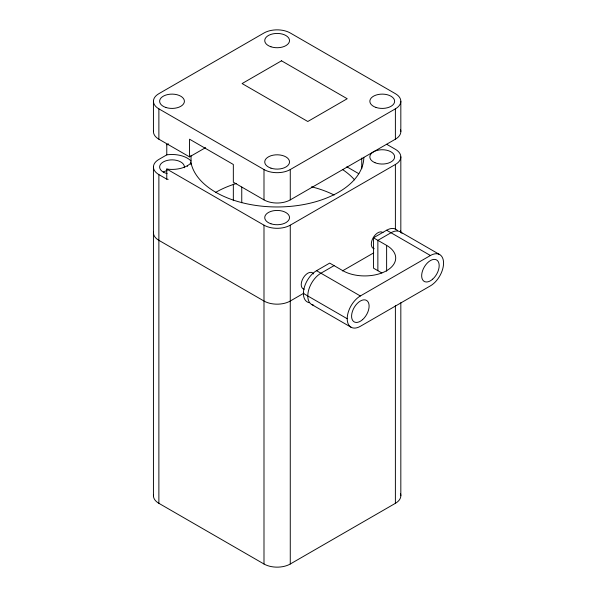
<?xml version="1.0" encoding="UTF-8"?>
<svg xmlns="http://www.w3.org/2000/svg" width="597" height="597" viewBox="0 0 597 597"><rect width="100%" height="100%" fill="white"/><g stroke="black" fill="none" stroke-linecap="round" stroke-linejoin="round"><path stroke-width="0.9" d="M153.436 167.011L153.436 495.734M400.826 495.734L400.826 302.694M400.43 493.54A18.582 10.731 0 0 1 395.386 503.323L290.269 564.008A18.582 10.731 0 0 1 263.993 564.008L158.877 503.323L158.877 174.593A18.582 10.731 0 0 1 158.877 159.421L166.772 154.862L166.772 144.75L168.384 143.825M153.533 130.504A18.582 10.731 0 0 0 158.877 139.198L189.54 156.892L205.614 147.616M158.877 108.848L263.993 169.541A18.582 10.731 0 0 0 290.269 169.541L395.386 108.848A18.582 10.731 0 0 0 395.386 93.677L290.269 32.992A18.582 10.731 0 0 0 263.993 32.992L158.877 93.677A18.582 10.731 0 0 0 158.877 108.848L158.877 139.198M189.54 156.892L189.54 139.198L233.337 164.481L233.337 182.182L263.993 199.883A18.582 10.731 0 0 0 290.269 199.883L395.386 139.198A18.582 10.731 0 0 0 400.43 129.407M168.182 179.331A21.679 12.515 0 0 1 166.772 179.152L166.772 169.041L263.993 225.166A18.582 10.731 0 0 0 290.269 225.166L395.386 164.481A18.582 10.731 0 0 0 395.386 149.31L386.714 144.302M309.358 302.709A18.582 10.731 -60 0 1 303.955 288.791A18.582 10.731 -60 0 1 316.552 270.687L329.693 263.098L342.827 270.687A30.969 17.88 0 0 0 386.625 270.687A30.969 17.88 0 0 0 386.625 245.397L373.483 237.815L373.483 268.157L381.849 272.986M373.483 237.815L386.625 230.226A18.582 10.731 -60 0 1 397.624 230.748M334.066 265.628L320.932 273.21A18.582 10.731 -60 0 0 308.336 291.321A18.582 10.731 -60 0 0 313.738 305.231M303.91 293.149L290.269 301.03A18.582 10.731 0 0 1 263.993 301.03L158.877 240.337A18.582 10.731 0 0 1 153.533 231.643M342.424 270.919L373.722 252.852M347.208 318.731A18.582 10.731 -60 0 1 360.349 295.97L430.422 255.509A18.582 10.731 -60 0 1 443.564 263.098A18.582 10.731 -60 0 1 430.422 285.859L360.349 326.313A18.582 10.731 -60 0 1 347.208 318.731L303.41 293.44M346.835 166.794L358.849 173.734M400.296 231.837L439.713 254.591M386.625 230.226L430.422 255.509M158.877 174.593L166.772 179.152M316.552 270.687L360.349 295.97M311.641 304.477L351.058 327.231M400.826 101.266L400.826 131.609M400.826 156.892L400.826 232.755A18.582 10.731 0 0 0 400.43 230.554M395.386 108.848L395.386 139.198M395.386 164.481L395.386 229.241M395.386 305.619L395.386 503.323M386.625 245.397L386.625 271.142M377.864 270.687L377.864 240.337L391.005 232.755A18.582 10.731 -60 0 1 402.005 233.278M361.76 158.056L361.76 168.727M290.269 169.541L290.269 199.883M290.269 225.166L290.269 564.008M263.993 169.541L263.993 199.883M263.993 225.166L263.993 564.008M241.755 187.048L241.755 202.756M233.337 184.033L233.337 200.659M191.04 155.317L191.04 161.011A86.714 50.066 0 0 0 190.577 164.003M166.772 169.041A21.679 12.515 0 0 0 191.04 162.899L191.04 164.16M187.346 165.742L187.346 166.376M153.436 101.266L153.436 131.609M166.772 144.75A21.679 12.515 0 0 1 168.182 144.578M158.877 503.323A18.582 10.731 0 0 1 153.533 494.629M342.588 169.578A86.714 50.066 0 0 1 354.558 179.861M363.842 157.324A86.714 50.066 0 0 1 281.963 206.883A86.714 50.066 0 0 1 191.04 162.899M163.257 172.07A12.388 7.149 0 0 1 167.1 170.563M304.194 289.224A9.291 5.366 -60 0 1 303.388 277.709A9.291 5.366 -60 0 1 313.626 273.948M374.274 248.762A9.291 5.366 -60 0 1 372.991 238.076A9.291 5.366 -60 0 1 382.968 232.614M166.772 154.862A21.679 12.515 0 0 1 191.04 161.011M167.1 173.57A12.388 7.149 0 0 1 160.212 164.847A12.388 7.149 0 0 1 174.54 160.011A12.388 7.149 0 0 1 184.339 167.75M215.815 192.294A86.714 50.066 0 0 1 236.509 183.466M311.537 186.801A86.714 50.066 0 0 1 334.148 195.032M281.515 60.804L242.098 83.565L307.791 121.497L347.208 98.736L281.515 60.804M270.941 168.145A12.388 7.149 0 0 0 289.523 161.951A12.388 7.149 0 0 0 270.941 155.757A12.388 7.149 0 0 0 270.941 168.145M376.05 107.46A12.388 7.149 0 0 0 394.632 101.266A12.388 7.149 0 0 0 376.05 95.072A12.388 7.149 0 0 0 376.05 107.46M270.941 46.775A12.388 7.149 0 0 0 289.523 40.581A12.388 7.149 0 0 0 270.941 34.387A12.388 7.149 0 0 0 270.941 46.775M165.824 107.46A12.388 7.149 0 0 0 184.406 101.266A12.388 7.149 0 0 0 165.824 95.072A12.388 7.149 0 0 0 165.824 107.46M362.618 319.604A12.388 7.149 -60 0 0 366.543 300.41A12.388 7.149 -60 0 0 351.887 313.41A12.388 7.149 -60 0 0 362.618 319.604M432.691 279.142A12.388 7.149 -60 0 0 436.616 259.956A12.388 7.149 -60 0 0 421.96 272.948A12.388 7.149 -60 0 0 432.691 279.142M270.941 223.778A12.388 7.149 0 0 0 289.523 217.584A12.388 7.149 0 0 0 270.941 211.39A12.388 7.149 0 0 0 270.941 223.778M374.976 162.69A12.388 7.149 0 0 0 394.565 157.63A12.388 7.149 0 0 0 377.192 150.362A12.388 7.149 0 0 0 374.976 162.69"/></g></svg>
